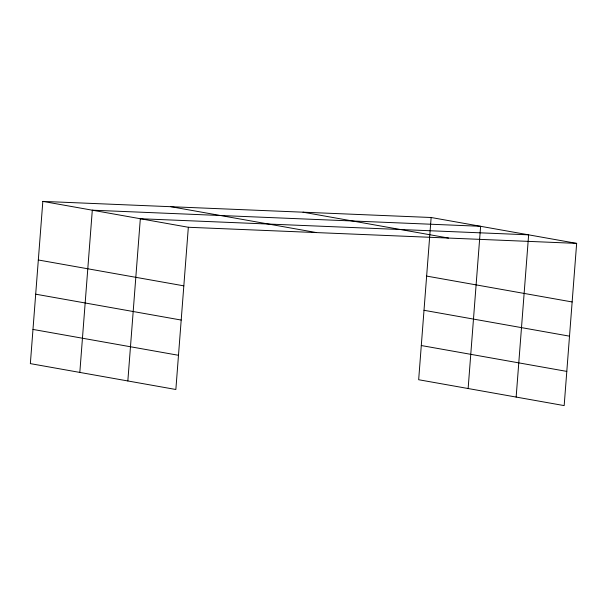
<?xml version="1.0" encoding="UTF-8"?>
<svg xmlns="http://www.w3.org/2000/svg" width="607" height="607" viewBox="0 0 607 607"><rect width="100%" height="100%" fill="white"/><g stroke="black" fill="none" stroke-linecap="round" stroke-linejoin="round"><path stroke-width="0.91" d="M42.831 201.395L30.35 363.623L175.855 389.497L188.337 227.268L42.831 201.395L431.145 217.503L576.65 243.377L564.169 405.605L418.663 379.732L431.145 217.503M79.821 372.425L92.302 210.189L480.615 226.297L468.134 388.533M127.842 380.961L140.323 218.732L528.636 234.833L516.147 397.069M188.337 227.268L576.65 243.377M302.999 212.184L448.505 238.058M170.977 206.714L316.482 232.58M426.638 276.086L572.143 301.96M424.005 310.291L569.51 336.164M38.324 259.986L183.83 285.851M421.296 345.535L566.801 371.401M35.692 294.183L181.197 320.056M32.983 329.426L178.488 355.292"/></g></svg>
